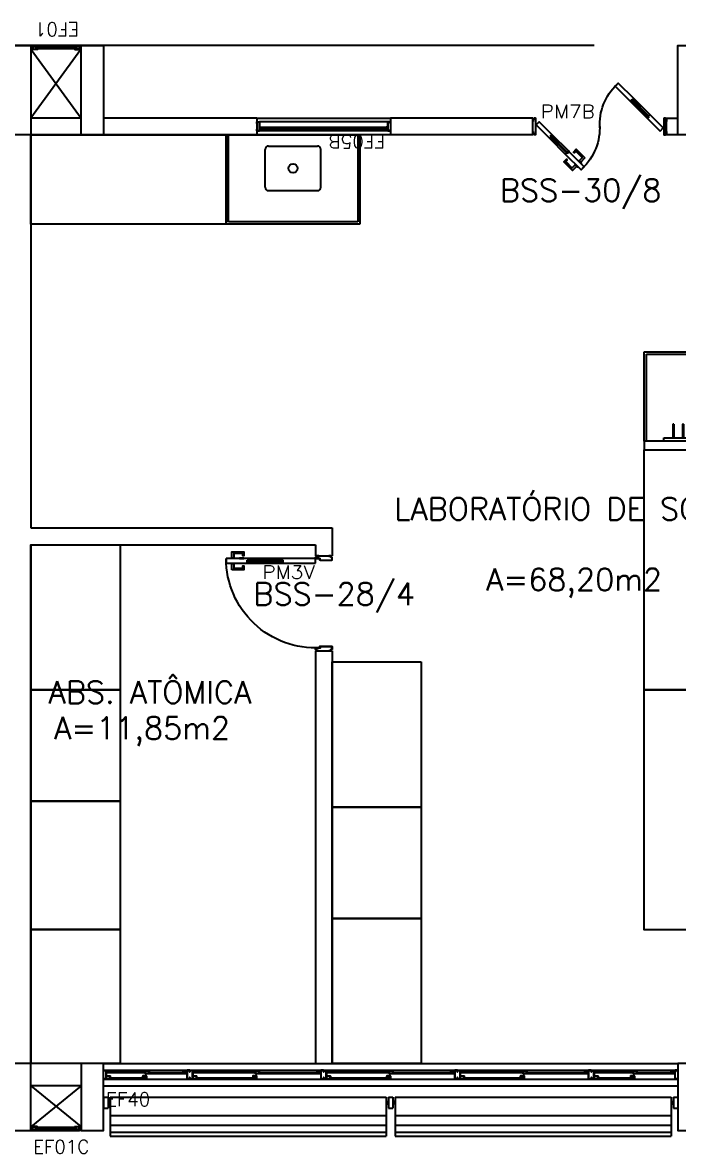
# Model space of a CAD drawing. Header units: millimetres. Extents: x 2046 to 2564, y 885 to 1120.
# Drawn here: x 2320.19 to 2326.07, y 921.45 to 931.58 of the extents above; entities that cross this region are included whole.
import ezdxf

# ---------------------------------------------------------------- set-up
doc = ezdxf.new("R2010")
doc.units = ezdxf.units.MM
doc.header["$LTSCALE"] = 10
doc.linetypes.add('HIDDEN', pattern=[0.375, 0.25, -0.125])
doc.linetypes.add('HIDDEN2', pattern=[0.1875, 0.125, -0.0625])
for name, color, linetype in [('AM-PROJEÇÃO', 1, 'HIDDEN2'), ('AR-ALV', 2, 'Continuous'), ('AR-BANCADAS', 1, 'Continuous'), ('AR-BRISES', 2, 'Continuous'), ('AR-ESQ', 1, 'Continuous'), ('AR-ESTC', 3, 'Continuous'), ('AR-LAY-OUT-BANCADAS', 223, 'Continuous'), ('AR-PEITORIL', 1, 'Continuous'), ('AR-PORTA', 1, 'Continuous'), ('AR-PROJ', 1, 'HIDDEN'), ('AR-SHAFT', 1, 'Continuous'), ('BC- VISTA', 1, 'Continuous'), ('BC-CORTE', 33, 'Continuous'), ('BC-CUBA', 1, 'Continuous'), ('BC-PROJ', 1, 'HIDDEN'), ('BR-LINHAS', 1, 'Continuous'), ('BR-MONTANTE', 242, 'Continuous'), ('BR-PAINEL', 1, 'Continuous'), ('BR-SUPORTE', 1, 'Continuous'), ('coz1', 1, 'Continuous'), ('DT-ESQ-CHAPA DOBRADA-V', 2, 'Continuous'), ('DT-ESQ-MARCO-V', 1, 'Continuous'), ('DT-ESQ-PERFIL CADEIRA-C', 2, 'Continuous'), ('DT-ESQ-PERFIL CADEIRA-V', 1, 'Continuous'), ('DT-ESQ-PERFIL U-C', 2, 'Continuous'), ('DT-ESQ-PERFIL U-V', 1, 'Continuous'), ('DT-ESQ-VENEZIANA-C', 1, 'Continuous'), ('DT-ESQ-VENEZIANA-V', 1, 'Continuous'), ('DT-ESQ-VIDRO-C', 2, 'Continuous'), ('DT-TXTESQ', 2, 'Continuous'), ('DT-TXTMOD', 1, 'Continuous'), ('ENDEREÇO', 2, 'Continuous'), ('maçaneta', 1, 'Continuous'), ('mov', 1, 'Continuous'), ('PM-PERFIL U-C', 2, 'Continuous'), ('PM-TXT', 2, 'Continuous'), ('PM-VIDRO', 2, 'Continuous'), ('pm1', 2, 'Continuous'), ('pm2', 1, 'Continuous'), ('TEXTO', 2, 'Continuous'), ('Área', 2, 'Continuous')]:
    doc.layers.add(name, color=color, linetype=linetype)
doc.styles.add('S10', font='simplex.shx', dxfattribs={"height": 0.1})
doc.styles.add('S12', font='simplex.shx', dxfattribs={"width": 1.1, "height": 0.12})
doc.styles.add('UNB-100', font='simplex.shx', dxfattribs={"height": 0.2})
doc.styles.add('UNB1-100', font='simplex.shx', dxfattribs={"height": 0.2})

# ---------------------------------------------------------------- blocks, each defined once
blk = doc.blocks.new('EF40-P')
at = {"layer": 'DT-ESQ-CHAPA DOBRADA-V', "ltscale": 0.1}
for p, q in [((0.025, -0.077), (0.374, -0.077)), ((0.025, -0.08), (0.374, -0.08)), ((0.8, -0.077), (1.361, -0.077)), ((0.8, -0.08), (1.361, -0.08)), ((2, -0.077), (2.561, -0.077)), ((2, -0.08), (2.561, -0.08)), ((3.2, -0.077), (3.761, -0.077)), ((3.2, -0.08), (3.761, -0.08)), ((4.4, -0.077), (4.749, -0.077)), ((4.4, -0.08), (4.749, -0.08))]:
    blk.add_line(p, q, dxfattribs=at)
at = {"layer": 'DT-ESQ-PERFIL CADEIRA-C', "ltscale": 0.1}
for p, q in [((0.376, -0.088), (0.422, -0.088)), ((0.75, -0.088), (0.702, -0.088)), ((1.363, -0.088), (1.41, -0.088)), ((1.95, -0.088), (1.901, -0.088)), ((2.563, -0.088), (2.61, -0.088)), ((3.15, -0.088), (3.101, -0.088)), ((3.763, -0.088), (3.81, -0.088)), ((4.35, -0.088), (4.301, -0.088)), ((4.751, -0.088), (4.797, -0.088)), ((5.125, -0.088), (5.076, -0.088)), ((0.025, -0.134), (0.073, -0.134)), ((0.385, -0.134), (0.339, -0.134)), ((0.8, -0.134), (0.848, -0.134)), ((1.373, -0.134), (1.326, -0.134)), ((2, -0.134), (2.048, -0.134)), ((2.573, -0.134), (2.526, -0.134)), ((3.2, -0.134), (3.248, -0.134)), ((3.773, -0.134), (3.726, -0.134)), ((4.4, -0.134), (4.448, -0.134)), ((4.76, -0.134), (4.714, -0.134))]:
    blk.add_line(p, q, dxfattribs=at)
for points in [[(0.422, -0.087, -1), (0.422, -0.09), (0.376, -0.09, -0.414214), (0.374, -0.088), (0.374, -0.067, -0.414214), (0.376, -0.065), (0.407, -0.065, -0.414214), (0.409, -0.067), (0.409, -0.087)], [(0.409, -0.088, -0.198913), (0.408, -0.088, -0.198913), (0.407, -0.087), (0.407, -0.067, 0.414214), (0.407, -0.067), (0.376, -0.067, 0.414214), (0.375, -0.067), (0.375, -0.088, 0.414214), (0.376, -0.088)], [(0.702, -0.09), (0.75, -0.09), (0.75, -0.088), (0.715, -0.088, 0.198912), (0.716, -0.088, 0.198913), (0.716, -0.087), (0.716, -0.067, -0.414214), (0.717, -0.067), (0.75, -0.067), (0.75, -0.065), (0.716, -0.065, 0.414214), (0.715, -0.067), (0.715, -0.078), (0.715, -0.08), (0.715, -0.087), (0.702, -0.087, 1)], [(1.41, -0.087, -1), (1.41, -0.09), (1.363, -0.09, -0.414214), (1.361, -0.088), (1.361, -0.067, -0.414214), (1.363, -0.065), (1.395, -0.065, -0.414214), (1.396, -0.067), (1.396, -0.087)], [(1.396, -0.088, -0.198913), (1.395, -0.088, -0.198913), (1.395, -0.087), (1.395, -0.067, 0.414214), (1.394, -0.067), (1.363, -0.067, 0.414214), (1.363, -0.067), (1.363, -0.088, 0.414214), (1.363, -0.088)], [(1.901, -0.09), (1.95, -0.09), (1.95, -0.088), (1.915, -0.088, 0.198912), (1.916, -0.088, 0.198913), (1.916, -0.087), (1.916, -0.067, -0.414214), (1.917, -0.067), (1.95, -0.067), (1.95, -0.065), (1.916, -0.065, 0.414214), (1.915, -0.067), (1.915, -0.078), (1.915, -0.08), (1.915, -0.087), (1.901, -0.087, 1)], [(2.61, -0.087, -1), (2.61, -0.09), (2.563, -0.09, -0.414214), (2.561, -0.088), (2.561, -0.067, -0.414214), (2.563, -0.065), (2.595, -0.065, -0.414214), (2.596, -0.067), (2.596, -0.087)], [(2.596, -0.088, -0.198913), (2.595, -0.088, -0.198913), (2.595, -0.087), (2.595, -0.067, 0.414214), (2.594, -0.067), (2.563, -0.067, 0.414214), (2.563, -0.067), (2.563, -0.088, 0.414214), (2.563, -0.088)], [(3.101, -0.09), (3.15, -0.09), (3.15, -0.088), (3.115, -0.088, 0.198912), (3.116, -0.088, 0.198913), (3.116, -0.087), (3.116, -0.067, -0.414214), (3.117, -0.067), (3.15, -0.067), (3.15, -0.065), (3.116, -0.065, 0.414214), (3.115, -0.067), (3.115, -0.078), (3.115, -0.08), (3.115, -0.087), (3.101, -0.087, 1)], [(3.81, -0.087, -1), (3.81, -0.09), (3.763, -0.09, -0.414214), (3.761, -0.088), (3.761, -0.067, -0.414214), (3.763, -0.065), (3.795, -0.065, -0.414214), (3.796, -0.067), (3.796, -0.087)], [(3.796, -0.088, -0.198913), (3.795, -0.088, -0.198913), (3.795, -0.087), (3.795, -0.067, 0.414214), (3.794, -0.067), (3.763, -0.067, 0.414214), (3.763, -0.067), (3.763, -0.088, 0.414214), (3.763, -0.088)], [(4.301, -0.09), (4.35, -0.09), (4.35, -0.088), (4.315, -0.088, 0.198912), (4.316, -0.088, 0.198913), (4.316, -0.087), (4.316, -0.067, -0.414214), (4.317, -0.067), (4.35, -0.067), (4.35, -0.065), (4.316, -0.065, 0.414214), (4.315, -0.067), (4.315, -0.078), (4.315, -0.08), (4.315, -0.087), (4.301, -0.087, 1)], [(4.797, -0.087, -1), (4.797, -0.09), (4.751, -0.09, -0.414214), (4.749, -0.088), (4.749, -0.067, -0.414214), (4.751, -0.065), (4.782, -0.065, -0.414214), (4.784, -0.067), (4.784, -0.087)], [(4.784, -0.088, -0.198913), (4.783, -0.088, -0.198913), (4.782, -0.087), (4.782, -0.067, 0.414214), (4.782, -0.067), (4.751, -0.067, 0.414214), (4.75, -0.067), (4.75, -0.088, 0.414214), (4.751, -0.088)], [(5.076, -0.09), (5.125, -0.09), (5.125, -0.088), (5.09, -0.088, 0.198912), (5.091, -0.088, 0.198913), (5.091, -0.087), (5.091, -0.067, -0.414214), (5.092, -0.067), (5.125, -0.067), (5.125, -0.065), (5.091, -0.065, 0.414214), (5.09, -0.067), (5.09, -0.078), (5.09, -0.08), (5.09, -0.087), (5.076, -0.087, 1)], [(0.073, -0.135), (0.025, -0.135), (0.025, -0.134), (0.06, -0.134, -0.198912), (0.059, -0.133, -0.198913), (0.058, -0.132), (0.058, -0.112, 0.414214), (0.058, -0.112), (0.025, -0.112), (0.025, -0.11), (0.058, -0.11, -0.414214), (0.06, -0.112), (0.06, -0.124), (0.06, -0.125), (0.06, -0.132), (0.073, -0.132, -1)], [(0.339, -0.132, 1), (0.339, -0.135), (0.385, -0.135, 0.414214), (0.387, -0.133), (0.387, -0.112, 0.414214), (0.385, -0.11), (0.354, -0.11, 0.414214), (0.352, -0.112), (0.352, -0.132)], [(0.352, -0.134, 0.198913), (0.354, -0.133, 0.198913), (0.354, -0.132), (0.354, -0.112, -0.414214), (0.354, -0.112), (0.385, -0.112, -0.414214), (0.386, -0.112), (0.386, -0.133, -0.414214), (0.385, -0.134)], [(0.848, -0.135), (0.8, -0.135), (0.8, -0.134), (0.835, -0.134, -0.198912), (0.834, -0.133, -0.198913), (0.833, -0.132), (0.833, -0.112, 0.414214), (0.833, -0.112), (0.8, -0.112), (0.8, -0.11), (0.833, -0.11, -0.414214), (0.835, -0.112), (0.835, -0.124), (0.835, -0.125), (0.835, -0.132), (0.848, -0.132, -1)], [(1.326, -0.132, 1), (1.326, -0.135), (1.373, -0.135, 0.414214), (1.375, -0.133), (1.375, -0.112, 0.414214), (1.373, -0.11), (1.341, -0.11, 0.414214), (1.34, -0.112), (1.34, -0.132)], [(1.34, -0.134, 0.198913), (1.341, -0.133, 0.198913), (1.341, -0.132), (1.341, -0.112, -0.414214), (1.342, -0.112), (1.373, -0.112, -0.414214), (1.373, -0.112), (1.373, -0.133, -0.414214), (1.373, -0.134)], [(2.048, -0.135), (2, -0.135), (2, -0.134), (2.035, -0.134, -0.198912), (2.034, -0.133, -0.198913), (2.033, -0.132), (2.033, -0.112, 0.414214), (2.033, -0.112), (2, -0.112), (2, -0.11), (2.033, -0.11, -0.414214), (2.035, -0.112), (2.035, -0.124), (2.035, -0.125), (2.035, -0.132), (2.048, -0.132, -1)], [(2.526, -0.132, 1), (2.526, -0.135), (2.573, -0.135, 0.414214), (2.575, -0.133), (2.575, -0.112, 0.414214), (2.573, -0.11), (2.541, -0.11, 0.414214), (2.54, -0.112), (2.54, -0.132)], [(2.54, -0.134, 0.198913), (2.541, -0.133, 0.198913), (2.541, -0.132), (2.541, -0.112, -0.414214), (2.542, -0.112), (2.573, -0.112, -0.414214), (2.573, -0.112), (2.573, -0.133, -0.414214), (2.573, -0.134)], [(3.248, -0.135), (3.2, -0.135), (3.2, -0.134), (3.235, -0.134, -0.198912), (3.234, -0.133, -0.198913), (3.233, -0.132), (3.233, -0.112, 0.414214), (3.233, -0.112), (3.2, -0.112), (3.2, -0.11), (3.233, -0.11, -0.414214), (3.235, -0.112), (3.235, -0.124), (3.235, -0.125), (3.235, -0.132), (3.248, -0.132, -1)], [(3.726, -0.132, 1), (3.726, -0.135), (3.773, -0.135, 0.414214), (3.775, -0.133), (3.775, -0.112, 0.414214), (3.773, -0.11), (3.741, -0.11, 0.414214), (3.74, -0.112), (3.74, -0.132)], [(3.74, -0.134, 0.198913), (3.741, -0.133, 0.198913), (3.741, -0.132), (3.741, -0.112, -0.414214), (3.742, -0.112), (3.773, -0.112, -0.414214), (3.773, -0.112), (3.773, -0.133, -0.414214), (3.773, -0.134)], [(4.448, -0.135), (4.4, -0.135), (4.4, -0.134), (4.435, -0.134, -0.198912), (4.434, -0.133, -0.198913), (4.433, -0.132), (4.433, -0.112, 0.414214), (4.433, -0.112), (4.4, -0.112), (4.4, -0.11), (4.433, -0.11, -0.414214), (4.435, -0.112), (4.435, -0.124), (4.435, -0.125), (4.435, -0.132), (4.448, -0.132, -1)], [(4.714, -0.132, 1), (4.714, -0.135), (4.76, -0.135, 0.414214), (4.762, -0.133), (4.762, -0.112, 0.414214), (4.76, -0.11), (4.729, -0.11, 0.414214), (4.727, -0.112), (4.727, -0.132)], [(4.727, -0.134, 0.198913), (4.729, -0.133, 0.198913), (4.729, -0.132), (4.729, -0.112, -0.414214), (4.729, -0.112), (4.76, -0.112, -0.414214), (4.761, -0.112), (4.761, -0.133, -0.414214), (4.76, -0.134)]]:
    blk.add_lwpolyline(points, format="xyb", close=True, dxfattribs=at)
at = {"layer": 'DT-ESQ-PERFIL CADEIRA-V', "ltscale": 0.1}
for p, q in [((0.407, -0.09), (0.702, -0.09)), ((1.395, -0.09), (1.901, -0.09)), ((2.595, -0.09), (3.101, -0.09)), ((3.795, -0.09), (4.301, -0.09)), ((4.782, -0.09), (5.076, -0.09)), ((0.073, -0.135), (0.339, -0.135)), ((0.848, -0.135), (1.326, -0.135)), ((2.048, -0.135), (2.526, -0.135)), ((3.248, -0.135), (3.726, -0.135)), ((4.448, -0.135), (4.714, -0.135))]:
    blk.add_line(p, q, dxfattribs=at)
at = {"layer": 'DT-ESQ-PERFIL U-C', "ltscale": 0.1}
for points in [[(0, -0.061, -0.414214), (0.001, -0.06), (0.023, -0.06, -0.414214), (0.025, -0.061), (0.025, -0.138, -0.414214), (0.023, -0.14), (0.001, -0.14, -0.414214), (0, -0.138), (0, -0.125), (0.001, -0.125), (0.001, -0.138, 0.414214), (0.002, -0.138), (0.023, -0.138, 0.414214), (0.023, -0.138), (0.023, -0.062, 0.414214), (0.023, -0.061), (0.002, -0.061, 0.414214), (0.001, -0.062), (0.001, -0.075), (0, -0.075)], [(0.775, -0.061, 0.414214), (0.773, -0.06), (0.751, -0.06, 0.414214), (0.75, -0.061), (0.75, -0.138, 0.414214), (0.751, -0.14), (0.773, -0.14, 0.414214), (0.775, -0.138), (0.775, -0.125), (0.773, -0.125), (0.773, -0.138, -0.414214), (0.773, -0.138), (0.752, -0.138, -0.414214), (0.751, -0.138), (0.751, -0.062, -0.414214), (0.752, -0.061), (0.773, -0.061, -0.414214), (0.773, -0.062), (0.773, -0.075), (0.775, -0.075)], [(0.775, -0.061, -0.414214), (0.776, -0.06), (0.798, -0.06, -0.414214), (0.8, -0.061), (0.8, -0.138, -0.414214), (0.798, -0.14), (0.776, -0.14, -0.414214), (0.775, -0.138), (0.775, -0.125), (0.776, -0.125), (0.776, -0.138, 0.414214), (0.777, -0.138), (0.798, -0.138, 0.414214), (0.798, -0.138), (0.798, -0.062, 0.414214), (0.798, -0.061), (0.777, -0.061, 0.414214), (0.776, -0.062), (0.776, -0.075), (0.775, -0.075)], [(1.975, -0.061, 0.414214), (1.973, -0.06), (1.951, -0.06, 0.414214), (1.95, -0.061), (1.95, -0.138, 0.414214), (1.951, -0.14), (1.973, -0.14, 0.414214), (1.975, -0.138), (1.975, -0.125), (1.973, -0.125), (1.973, -0.138, -0.414214), (1.973, -0.138), (1.952, -0.138, -0.414214), (1.951, -0.138), (1.951, -0.062, -0.414214), (1.952, -0.061), (1.973, -0.061, -0.414214), (1.973, -0.062), (1.973, -0.075), (1.975, -0.075)], [(1.975, -0.061, -0.414214), (1.976, -0.06), (1.998, -0.06, -0.414214), (2, -0.061), (2, -0.138, -0.414214), (1.998, -0.14), (1.976, -0.14, -0.414214), (1.975, -0.138), (1.975, -0.125), (1.976, -0.125), (1.976, -0.138, 0.414214), (1.977, -0.138), (1.998, -0.138, 0.414214), (1.998, -0.138), (1.998, -0.062, 0.414214), (1.998, -0.061), (1.977, -0.061, 0.414214), (1.976, -0.062), (1.976, -0.075), (1.975, -0.075)], [(3.175, -0.061, 0.414214), (3.173, -0.06), (3.151, -0.06, 0.414214), (3.15, -0.061), (3.15, -0.138, 0.414214), (3.151, -0.14), (3.173, -0.14, 0.414214), (3.175, -0.138), (3.175, -0.125), (3.173, -0.125), (3.173, -0.138, -0.414214), (3.173, -0.138), (3.152, -0.138, -0.414214), (3.151, -0.138), (3.151, -0.062, -0.414214), (3.152, -0.061), (3.173, -0.061, -0.414214), (3.173, -0.062), (3.173, -0.075), (3.175, -0.075)], [(3.175, -0.061, -0.414214), (3.176, -0.06), (3.198, -0.06, -0.414214), (3.2, -0.061), (3.2, -0.138, -0.414214), (3.198, -0.14), (3.176, -0.14, -0.414214), (3.175, -0.138), (3.175, -0.125), (3.176, -0.125), (3.176, -0.138, 0.414214), (3.177, -0.138), (3.198, -0.138, 0.414214), (3.198, -0.138), (3.198, -0.062, 0.414214), (3.198, -0.061), (3.177, -0.061, 0.414214), (3.176, -0.062), (3.176, -0.075), (3.175, -0.075)], [(4.375, -0.061, 0.414214), (4.373, -0.06), (4.351, -0.06, 0.414214), (4.35, -0.061), (4.35, -0.138, 0.414214), (4.351, -0.14), (4.373, -0.14, 0.414214), (4.375, -0.138), (4.375, -0.125), (4.373, -0.125), (4.373, -0.138, -0.414214), (4.373, -0.138), (4.352, -0.138, -0.414214), (4.351, -0.138), (4.351, -0.062, -0.414214), (4.352, -0.061), (4.373, -0.061, -0.414214), (4.373, -0.062), (4.373, -0.075), (4.375, -0.075)], [(4.375, -0.061, -0.414214), (4.376, -0.06), (4.398, -0.06, -0.414214), (4.4, -0.061), (4.4, -0.138, -0.414214), (4.398, -0.14), (4.376, -0.14, -0.414214), (4.375, -0.138), (4.375, -0.125), (4.376, -0.125), (4.376, -0.138, 0.414214), (4.377, -0.138), (4.398, -0.138, 0.414214), (4.398, -0.138), (4.398, -0.062, 0.414214), (4.398, -0.061), (4.377, -0.061, 0.414214), (4.376, -0.062), (4.376, -0.075), (4.375, -0.075)], [(5.15, -0.061, 0.414214), (5.148, -0.06), (5.126, -0.06, 0.414214), (5.125, -0.061), (5.125, -0.138, 0.414214), (5.126, -0.14), (5.148, -0.14, 0.414214), (5.15, -0.138), (5.15, -0.125), (5.148, -0.125), (5.148, -0.138, -0.414214), (5.148, -0.138), (5.127, -0.138, -0.414214), (5.126, -0.138), (5.126, -0.062, -0.414214), (5.127, -0.061), (5.148, -0.061, -0.414214), (5.148, -0.062), (5.148, -0.075), (5.15, -0.075)]]:
    blk.add_lwpolyline(points, format="xyb", close=True, dxfattribs=at)
at = {"layer": 'DT-ESQ-PERFIL U-V', "ltscale": 0.1}
for p, q in [((0.023, -0.06), (0.751, -0.06)), ((0.798, -0.06), (1.951, -0.06)), ((1.998, -0.06), (3.151, -0.06)), ((3.198, -0.06), (4.351, -0.06)), ((4.398, -0.06), (5.126, -0.06)), ((0.023, -0.14), (0.751, -0.14)), ((0.798, -0.14), (1.951, -0.14)), ((1.998, -0.14), (3.151, -0.14)), ((3.198, -0.14), (4.351, -0.14)), ((4.398, -0.14), (5.126, -0.14))]:
    blk.add_line(p, q, dxfattribs=at)
at = {"layer": 'DT-ESQ-VIDRO-C', "ltscale": 0.1}
for points in [[(0.712, -0.085), (0.712, -0.082), (0.411, -0.082), (0.411, -0.085)], [(1.912, -0.085), (1.912, -0.082), (1.399, -0.082), (1.399, -0.085)], [(3.112, -0.085), (3.112, -0.082), (2.599, -0.082), (2.599, -0.085)], [(4.312, -0.085), (4.312, -0.082), (3.799, -0.082), (3.799, -0.085)], [(5.087, -0.085), (5.087, -0.082), (4.786, -0.082), (4.786, -0.085)], [(0.063, -0.13), (0.063, -0.127), (0.349, -0.127), (0.349, -0.13)], [(0.838, -0.13), (0.838, -0.127), (1.337, -0.127), (1.337, -0.13)], [(2.038, -0.13), (2.038, -0.127), (2.537, -0.127), (2.537, -0.13)], [(3.238, -0.13), (3.238, -0.127), (3.737, -0.127), (3.737, -0.13)], [(4.438, -0.13), (4.438, -0.127), (4.724, -0.127), (4.724, -0.13)]]:
    blk.add_lwpolyline(points, close=True, dxfattribs=at)
at = {"layer": 'DT-TXTESQ', "ltscale": 0.1, "style": 'S12'}
blk.add_text('EF40', height=0.12, dxfattribs=at).set_placement((0.023, -0.38))
at = {"layer": 'DT-TXTMOD', "ltscale": 0.1, "style": 'S10', "flags": 3}
for tag, p in [('M01', (0.025, -0.28)), ('M02', (0.325, -0.28)), ('M03', (0.627, -0.28)), ('M04', (0.929, -0.28)), ('M05', (1.231, -0.28)), ('M06', (1.532, -0.28)), ('M07', (1.834, -0.28)), ('M08', (2.136, -0.28)), ('M09', (2.438, -0.28)), ('M10', (2.739, -0.28)), ('M11', (3.041, -0.28)), ('M12', (3.343, -0.28)), ('M13', (3.645, -0.28)), ('M14', (3.946, -0.28)), ('M15', (4.248, -0.28)), ('M16', (4.55, -0.28)), ('M17', (4.852, -0.28))]:
    blk.add_attdef(tag, p, '', height=0.1, dxfattribs=at)
blk = doc.blocks.new('EF01-P')
at = {"layer": 'DT-ESQ-PERFIL CADEIRA-C', "ltscale": 0.1}
for points in [[(0.01, 0.002), (0.01, 0.003), (0.002, 0.003, 1), (0.002, 0), (0.015, 0, 0.414214), (0.016, 0.002), (0.016, 0.033), (0.043, 0.033)], [(0.043, 0.006), (0.018, 0.006), (0.018, 0.016), (0.016, 0.016), (0.016, 0.006, 0.414214), (0.018, 0.005), (0.043, 0.005), (0.056, 0.005, 1), (0.056, 0.008), (0.043, 0.008), (0.043, 0.02), (0.043, 0.032), (0.056, 0.032, 1), (0.056, 0.035), (0.043, 0.035), (0.016, 0.035, 0.414214), (0.015, 0.033), (0.015, 0.002), (0.002, 0.002)], [(0.041, 0.02), (0.041, 0.032, -0.414214), (0.043, 0.033), (0.056, 0.033)], [(0.041, 0.02), (0.041, 0.008, 0.414214), (0.043, 0.006), (0.056, 0.006)], [(0.407, 0.006), (0.432, 0.006), (0.432, 0.016), (0.433, 0.016), (0.433, 0.006, -0.414214), (0.432, 0.005), (0.407, 0.005), (0.394, 0.005, -1), (0.394, 0.008), (0.407, 0.008), (0.407, 0.02), (0.407, 0.032), (0.394, 0.032, -1), (0.394, 0.035), (0.407, 0.035), (0.433, 0.035, -0.414214), (0.435, 0.033), (0.435, 0.002), (0.448, 0.002)], [(0.408, 0.02), (0.408, 0.032, 0.414214), (0.407, 0.033), (0.394, 0.033)], [(0.408, 0.02), (0.408, 0.008, -0.414214), (0.407, 0.006), (0.394, 0.006)], [(0.44, 0.002), (0.44, 0.003), (0.448, 0.003, -1), (0.448, 0), (0.435, 0, -0.414214), (0.433, 0.002), (0.433, 0.033), (0.407, 0.033)]]:
    blk.add_lwpolyline(points, format="xyb", dxfattribs=at)
at = {"layer": 'DT-ESQ-PERFIL CADEIRA-V', "ltscale": 0.1}
blk.add_line((0.015, 0), (0.435, 0), dxfattribs=at)
at = {"layer": 'DT-ESQ-VENEZIANA-C', "ltscale": 0.1}
for p, q in [((0.043, 0.011), (0.407, 0.011)), ((0.043, 0.009), (0.407, 0.009))]:
    blk.add_line(p, q, dxfattribs=at)
at = {"layer": 'DT-ESQ-VENEZIANA-V', "ltscale": 0.1}
blk.add_line((0.043, 0.031), (0.407, 0.031), dxfattribs=at)
at = {"layer": 'DT-TXTESQ', "ltscale": 0.1, "style": 'S12'}
blk.add_text('EF01', height=0.12, dxfattribs=at).set_placement((0.019, -0.205))
at = {"layer": 'DT-TXTMOD', "ltscale": 0.1, "style": 'S10', "flags": 3}
blk.add_attdef('EF01', (0.021, -0.14), '', height=0.1, dxfattribs=at)
blk = doc.blocks.new('BR-MODULO1')
at = {"layer": 'BR-LINHAS'}
for p, q in [((0.06, -0.265), (2.535, -0.265)), ((2.615, -0.265), (5.09, -0.265)), ((0.06, -0.352), (2.535, -0.352)), ((2.615, -0.352), (5.09, -0.352)), ((0.06, -0.415), (2.535, -0.415)), ((2.615, -0.415), (5.09, -0.415))]:
    blk.add_line(p, q, dxfattribs=at)
at = {"layer": 'BR-MONTANTE'}
for p, q in [((0, -0.1), (0, -0.2)), ((0, -0.1), (0.04, -0.1)), ((0.04, -0.1), (0.04, -0.2)), ((2.555, -0.1), (2.595, -0.1)), ((2.555, -0.1), (2.555, -0.2)), ((2.595, -0.1), (2.595, -0.2)), ((5.11, -0.1), (5.11, -0.2)), ((5.11, -0.1), (5.15, -0.1)), ((5.15, -0.1), (5.15, -0.2)), ((0, -0.2), (0.04, -0.2)), ((2.555, -0.2), (2.595, -0.2)), ((5.11, -0.2), (5.15, -0.2))]:
    blk.add_line(p, q, dxfattribs=at)
at = {"layer": 'BR-PAINEL'}
for p, q in [((0.06, -0.1), (2.535, -0.1)), ((0.06, -0.1), (0.06, -0.45)), ((2.535, -0.1), (2.535, -0.45)), ((2.615, -0.1), (2.615, -0.45)), ((2.615, -0.1), (5.09, -0.1)), ((5.09, -0.1), (5.09, -0.45)), ((0.06, -0.45), (2.535, -0.45)), ((2.615, -0.45), (5.09, -0.45))]:
    blk.add_line(p, q, dxfattribs=at)
at = {"layer": 'BR-SUPORTE'}
for p, q in [((0.04, -0.14), (0.06, -0.14)), ((0.04, -0.16), (0.06, -0.16)), ((0.05, -0.14), (0.05, -0.16)), ((2.535, -0.14), (2.555, -0.14)), ((2.535, -0.16), (2.555, -0.16)), ((2.545, -0.14), (2.545, -0.16)), ((2.615, -0.14), (2.595, -0.14)), ((2.615, -0.16), (2.595, -0.16)), ((2.605, -0.14), (2.605, -0.16)), ((5.09, -0.14), (5.11, -0.14)), ((5.09, -0.16), (5.11, -0.16)), ((5.1, -0.14), (5.1, -0.16))]:
    blk.add_line(p, q, dxfattribs=at)
blk = doc.blocks.new('EF05B-P')
at = {"layer": 'DT-ESQ-CHAPA DOBRADA-V', "ltscale": 0.1}
blk.add_line((1.16, -0.067), (0.04, -0.067), dxfattribs=at)
at = {"layer": 'DT-ESQ-MARCO-V', "ltscale": 0.1}
for p, q in [((0.0235, -0.035), (1.1765, -0.035)), ((0.0235, -0.115), (1.1765, -0.115))]:
    blk.add_line(p, q, dxfattribs=at)
at = {"layer": 'DT-ESQ-PERFIL U-C', "ltscale": 0.1}
for points in [[(0.025, -0.0655), (0.025, -0.0655, 0.4142136), (0.0235, -0.067), (0.0235, -0.1135), (0.0015, -0.1135), (0.0015, -0.1), (0, -0.1), (0, -0.1135, 0.4142136), (0.0015, -0.115), (0.0235, -0.115, 0.4142136), (0.025, -0.1135), (0.025, -0.067), (0.04, -0.067, 1), (0.04, -0.064), (0.025, -0.064), (0.025, -0.0365, 0.4142136), (0.0235, -0.035), (0.0015, -0.035, 0.4142136), (0, -0.0365), (0, -0.05), (0.0015, -0.05), (0.0015, -0.0365), (0.0235, -0.0365), (0.0235, -0.064, 0.4142136), (0.025, -0.0655), (0.04, -0.0655)], [(1.175, -0.0655), (1.175, -0.0655, -0.4142136), (1.1765, -0.067), (1.1765, -0.1135), (1.1985, -0.1135), (1.1985, -0.1), (1.2, -0.1), (1.2, -0.1135, -0.4142136), (1.1985, -0.115), (1.1765, -0.115, -0.4142136), (1.175, -0.1135), (1.175, -0.067), (1.16, -0.067, -1), (1.16, -0.064), (1.175, -0.064), (1.175, -0.0365, -0.4142136), (1.1765, -0.035), (1.1985, -0.035, -0.4142136), (1.2, -0.0365), (1.2, -0.05), (1.1985, -0.05), (1.1985, -0.0365), (1.1765, -0.0365), (1.1765, -0.064, -0.4142136), (1.175, -0.0655), (1.16, -0.0655)]]:
    blk.add_lwpolyline(points, format="xyb", dxfattribs=at)
at = {"layer": 'DT-ESQ-VIDRO-C', "ltscale": 0.1}
blk.add_lwpolyline([(0.027, -0.062), (0.027, -0.052), (1.173, -0.052), (1.173, -0.062)], close=True, dxfattribs=at)
at = {"layer": 'DT-TXTESQ', "ltscale": 0.1, "style": 'S12'}
blk.add_text('EF05B', height=0.12, dxfattribs=at).set_placement((0.05, 0))
at = {"layer": 'DT-TXTMOD', "ltscale": 0.1, "style": 'S10', "flags": 3}
blk.add_attdef('EF05B', (0.05, 0), '', height=0.1, dxfattribs=at)
blk = doc.blocks.new('PM7B')
at = {"layer": 'maçaneta'}
for points in [[(0.732, -0.208), (0.771, -0.247), (0.785, -0.233), (0.758, -0.206, -0.414214), (0.758, -0.204), (0.813, -0.148), (0.827, -0.162), (0.834, -0.155), (0.81, -0.13)], [(0.806, -0.282), (0.845, -0.321), (0.923, -0.243), (0.898, -0.219), (0.891, -0.226), (0.905, -0.24), (0.849, -0.295, -0.414214), (0.847, -0.295), (0.82, -0.268)], [(0.845, -0.321), (0.806, -0.282), (0.82, -0.268), (0.847, -0.295, 0.414214), (0.849, -0.295), (0.905, -0.24), (0.891, -0.226), (0.898, -0.219), (0.923, -0.243)]]:
    blk.add_lwpolyline(points, format="xyb", close=True, dxfattribs=at)
for points in [[(0.792, -0.226), (0.764, -0.254), (0.767, -0.258), (0.795, -0.229)], [(0.792, -0.226), (0.764, -0.254), (0.767, -0.258), (0.795, -0.229)], [(0.827, -0.261), (0.799, -0.289), (0.795, -0.286), (0.824, -0.258)], [(0.827, -0.261), (0.799, -0.289), (0.795, -0.286), (0.824, -0.258)]]:
    blk.add_lwpolyline(points, close=True, dxfattribs=at)
at = {"layer": 'mov'}
for centre, start, end in [((0.099, 0.089), 356.8029, 46.3992), ((1.101, 0.061), 176.8029, 226.3992)]:
    blk.add_arc(centre, 0.501, start, end, dxfattribs=at)
at = {"layer": 'PM-PERFIL U-C'}
for p, q in [((0, 0.12), (0, 0.139)), ((0.002, 0.12), (0, 0.12)), ((0.001, 0.14), (0.01, 0.14)), ((0.01, 0.138), (0.002, 0.138)), ((0.002, 0.138), (0.002, 0.12)), ((0.01, 0.14), (0.01, 0.149)), ((0.011, 0.15), (0.023, 0.15)), ((0.023, 0.148), (0.012, 0.148)), ((0.012, 0.148), (0.012, 0.14)), ((0.023, 0.148), (0.023, 0.002)), ((0.025, 0.149), (0.025, 0.001)), ((1.175, 0.149), (1.175, 0.001)), ((1.188, 0.15), (1.176, 0.15)), ((1.177, 0.148), (1.188, 0.148)), ((1.177, 0.148), (1.177, 0.002)), ((1.188, 0.148), (1.188, 0.14)), ((1.189, 0.138), (1.198, 0.138)), ((1.19, 0.14), (1.19, 0.149)), ((1.198, 0.14), (1.19, 0.14)), ((1.198, 0.138), (1.198, 0.12)), ((1.198, 0.12), (1.2, 0.12)), ((1.2, 0.12), (1.2, 0.139)), ((0, 0.011), (0, 0.03)), ((0, 0.03), (0.002, 0.03)), ((0.01, 0.01), (0.001, 0.01)), ((0.002, 0.03), (0.002, 0.012)), ((0.002, 0.012), (0.01, 0.012)), ((0.01, 0.001), (0.01, 0.01)), ((0.023, 0), (0.011, 0)), ((0.012, 0.01), (0.012, 0.002)), ((0.012, 0.002), (0.023, 0.002)), ((1.188, 0.002), (1.177, 0.002)), ((1.176, 0), (1.188, 0)), ((1.188, 0.01), (1.188, 0.002)), ((1.198, 0.012), (1.189, 0.012)), ((1.19, 0.01), (1.198, 0.01)), ((1.19, 0.001), (1.19, 0.01)), ((1.198, 0.03), (1.198, 0.012)), ((1.2, 0.03), (1.198, 0.03)), ((1.2, 0.011), (1.2, 0.03))]:
    blk.add_line(p, q, dxfattribs=at)
for centre, start, end in [((0.001, 0.139), 90, 180), ((0.011, 0.149), 90, 180), ((0.01, 0.14), 270, 0), ((0.023, 0.149), 0, 90), ((1.176, 0.149), 90, 180), ((1.188, 0.149), 0, 90), ((1.189, 0.14), 180, 270), ((1.198, 0.139), 0, 90), ((0.001, 0.011), 180, 270), ((0.01, 0.01), 0, 90), ((0.011, 0.001), 180, 270), ((0.023, 0.001), 269.9386, 0), ((1.176, 0.001), 180, 270.0614), ((1.189, 0.01), 90, 180), ((1.188, 0.001), 270, 0), ((1.198, 0.011), 270, 0)]:
    blk.add_arc(centre, 0.0015, start, end, dxfattribs=at)
at = {"layer": 'PM-VIDRO'}
for p, q in [((0.161, 0.171), (0.302, 0.312)), ((0.309, 0.305), (0.168, 0.164)), ((0.891, -0.155), (1.032, -0.014)), ((1.039, -0.021), (0.898, -0.162))]:
    blk.add_line(p, q, dxfattribs=at)
at = {"layer": 'pm1'}
for p, q in [((0.302, 0.312), (0.291, 0.323)), ((0.302, 0.312), (0.309, 0.319)), ((0.327, 0.302), (0.309, 0.319)), ((0.316, 0.312), (0.309, 0.305)), ((0.32, 0.294), (0.309, 0.305)), ((0.327, 0.302), (0.32, 0.294)), ((0.03, 0.061), (0.15, 0.181)), ((0.178, 0.153), (0.058, 0.033)), ((0.15, 0.181), (0.161, 0.171)), ((0.154, 0.164), (0.161, 0.171)), ((0.171, 0.146), (0.154, 0.164)), ((0.168, 0.164), (0.161, 0.157)), ((0.168, 0.164), (0.178, 0.153)), ((0.178, 0.153), (0.171, 0.146)), ((0.058, 0.033), (0.03, 0.061)), ((1.022, -0.003), (1.029, 0.004)), ((1.029, 0.004), (1.046, -0.014)), ((1.032, -0.014), (1.039, -0.007)), ((1.046, -0.014), (1.039, -0.021)), ((0.873, -0.152), (0.88, -0.144)), ((0.873, -0.152), (0.891, -0.169)), ((0.88, -0.144), (0.891, -0.155)), ((0.884, -0.162), (0.891, -0.155)), ((0.898, -0.162), (0.891, -0.169)), ((0.898, -0.162), (0.909, -0.173))]:
    blk.add_line(p, q, dxfattribs=at)
for points in [[(0.291, 0.323), (0.433, 0.464), (0.461, 0.436), (0.32, 0.294)], [(1.032, -0.014), (1.022, -0.003), (1.142, 0.117), (1.17, 0.089), (1.05, -0.031), (1.039, -0.021)], [(0.909, -0.173), (0.767, -0.314), (0.739, -0.286), (0.873, -0.152)]]:
    blk.add_lwpolyline(points, dxfattribs=at)
at = {"layer": 'pm2'}
for p, q in [((0.15, 0.181), (0.291, 0.323)), ((0.32, 0.294), (0.178, 0.153)), ((0.88, -0.144), (1.022, -0.003)), ((1.05, -0.031), (0.909, -0.173))]:
    blk.add_line(p, q, dxfattribs=at)
at = {"layer": 'PM-TXT', "style": 'S12', "width": 1.1}
blk.add_attdef('PM', (0.149, -0.008), '', height=0.12, dxfattribs=at)
blk = doc.blocks.new('PM3V')
at = {"layer": 'maçaneta'}
for points in [[(0.02, 0.9), (-0.035, 0.9), (-0.035, 0.79), (0, 0.79), (0, 0.8), (-0.02, 0.8), (-0.02, 0.879, -0.414214), (-0.018, 0.88), (0.02, 0.88)], [(0.125, 0.9), (0.07, 0.9), (0.07, 0.88), (0.109, 0.88, -0.414214), (0.11, 0.879), (0.11, 0.8), (0.09, 0.8), (0.09, 0.79), (0.125, 0.79)]]:
    blk.add_lwpolyline(points, format="xyb", close=True, dxfattribs=at)
for points in [[(0.02, 0.79), (0.02, 0.83), (0.025, 0.83), (0.025, 0.79)], [(0.07, 0.79), (0.07, 0.83), (0.065, 0.83), (0.065, 0.79)]]:
    blk.add_lwpolyline(points, close=True, dxfattribs=at)
at = {"layer": 'mov'}
blk.add_arc((0.025, 0.15), 0.8, 356.8472, 90, dxfattribs=at)
at = {"layer": 'PM-PERFIL U-C'}
for p, q in [((0, 0.12), (0, 0.139)), ((0.002, 0.12), (0, 0.12)), ((0.002, 0.14), (0.01, 0.14)), ((0.002, 0.138), (0.002, 0.12)), ((0.011, 0.138), (0.002, 0.138)), ((0.01, 0.14), (0.01, 0.149)), ((0.012, 0.15), (0.024, 0.15)), ((0.012, 0.148), (0.012, 0.14)), ((0.023, 0.148), (0.012, 0.148)), ((0.023, 0.109), (0.023, 0.148)), ((0.025, 0.149), (0.025, 0.109)), ((0.038, 0.109), (0.025, 0.109)), ((0.038, 0.107), (0.025, 0.107)), ((0.038, 0.107), (0.038, 0.002)), ((0.04, 0.108), (0.04, 0.002)), ((0.81, 0.108), (0.81, 0.002)), ((0.812, 0.109), (0.825, 0.109)), ((0.812, 0.107), (0.826, 0.107)), ((0.812, 0.107), (0.812, 0.002)), ((0.825, 0.149), (0.825, 0.109)), ((0.839, 0.15), (0.827, 0.15)), ((0.827, 0.148), (0.838, 0.148)), ((0.827, 0.109), (0.827, 0.148)), ((0.838, 0.148), (0.838, 0.14)), ((0.84, 0.14), (0.84, 0.149)), ((0.849, 0.14), (0.84, 0.14)), ((0.84, 0.138), (0.848, 0.138)), ((0.848, 0.138), (0.848, 0.12)), ((0.848, 0.12), (0.85, 0.12)), ((0.85, 0.12), (0.85, 0.139)), ((0, 0.03), (0.002, 0.03)), ((0, 0.012), (0, 0.03)), ((0.002, 0.03), (0.002, 0.012)), ((0.002, 0.012), (0.011, 0.012)), ((0.01, 0.01), (0.002, 0.01)), ((0.01, 0.002), (0.01, 0.01)), ((0.012, 0.011), (0.012, 0.002)), ((0.012, 0.002), (0.038, 0.002)), ((0.038, 0), (0.012, 0)), ((0.838, 0.002), (0.812, 0.002)), ((0.812, 0), (0.839, 0)), ((0.838, 0.011), (0.838, 0.002)), ((0.848, 0.012), (0.84, 0.012)), ((0.84, 0.002), (0.84, 0.01)), ((0.84, 0.01), (0.849, 0.01)), ((0.85, 0.03), (0.848, 0.03)), ((0.848, 0.03), (0.848, 0.012)), ((0.85, 0.012), (0.85, 0.03))]:
    blk.add_line(p, q, dxfattribs=at)
for centre, start, end in [((0.002, 0.139), 90, 180), ((0.012, 0.149), 90, 180), ((0.011, 0.14), 270, 0), ((0.025, 0.109), 180, 270), ((0.024, 0.149), 360, 90), ((0.038, 0.108), 0, 90), ((0.812, 0.108), 90, 180), ((0.827, 0.149), 90, 180), ((0.826, 0.109), 270, 0), ((0.84, 0.14), 180, 270), ((0.839, 0.149), 0, 90), ((0.849, 0.139), 0, 90), ((0.002, 0.012), 180, 270), ((0.012, 0.002), 180, 270), ((0.011, 0.011), 0, 90), ((0.038, 0.002), 269.9386, 0), ((0.812, 0.002), 180, 270.0614), ((0.84, 0.011), 90, 180), ((0.839, 0.002), 270, 0), ((0.849, 0.012), 270, 0)]:
    blk.add_arc(centre, 0.0015, start, end, dxfattribs=at)
at = {"layer": 'PM-VIDRO'}
for p, q in [((0.04, 0.45), (0.04, 0.75)), ((0.05, 0.75), (0.05, 0.45))]:
    blk.add_line(p, q, dxfattribs=at)
at = {"layer": 'pm1'}
for p, q in [((0.025, 0.95), (0.065, 0.95)), ((0.025, 0.75), (0.025, 0.95)), ((0.065, 0.95), (0.065, 0.76)), ((0.04, 0.75), (0.025, 0.75)), ((0.065, 0.76), (0.04, 0.76)), ((0.04, 0.75), (0.04, 0.76)), ((0.05, 0.76), (0.05, 0.75)), ((0.065, 0.75), (0.05, 0.75)), ((0.065, 0.76), (0.065, 0.75)), ((0.025, 0.15), (0.025, 0.45)), ((0.04, 0.45), (0.025, 0.45)), ((0.04, 0.44), (0.04, 0.45)), ((0.065, 0.44), (0.04, 0.44)), ((0.065, 0.45), (0.05, 0.45)), ((0.05, 0.45), (0.05, 0.44)), ((0.065, 0.45), (0.065, 0.44)), ((0.065, 0.44), (0.065, 0.15)), ((0.065, 0.15), (0.025, 0.15))]:
    blk.add_line(p, q, dxfattribs=at)
at = {"layer": 'pm2'}
for p, q in [((0.025, 0.45), (0.025, 0.75)), ((0.065, 0.75), (0.065, 0.45)), ((0.025, 0.15), (0.025, 0.109)), ((0.025, 0.109), (0.035, 0.109)), ((0.825, 0.109), (0.815, 0.109)), ((0.815, 0), (0.84, 0)), ((0.84, 0.01), (0.85, 0.01)), ((0.84, 0), (0.84, 0.01))]:
    blk.add_line(p, q, dxfattribs=at)
at = {"layer": 'PM-TXT', "style": 'S12', "width": 1.1}
blk.add_attdef('PM', (0.205, 0.116), '', height=0.12, rotation=90, dxfattribs=at)
blk = doc.blocks.new('EF01C-P')
at = {"layer": 'DT-ESQ-PERFIL CADEIRA-C', "ltscale": 0.1}
for points in [[(0.01, 0.002), (0.01, 0.003), (0.002, 0.003, 1), (0.002, 0), (0.015, 0, 0.414214), (0.016, 0.002), (0.016, 0.033), (0.043, 0.033)], [(0.043, 0.006), (0.018, 0.006), (0.018, 0.016), (0.016, 0.016), (0.016, 0.006, 0.414214), (0.018, 0.005), (0.043, 0.005), (0.056, 0.005, 1), (0.056, 0.008), (0.043, 0.008), (0.043, 0.02), (0.043, 0.032), (0.056, 0.032, 1), (0.056, 0.035), (0.043, 0.035), (0.016, 0.035, 0.414214), (0.015, 0.033), (0.015, 0.002), (0.002, 0.002)], [(0.041, 0.02), (0.041, 0.032, -0.414214), (0.043, 0.033), (0.056, 0.033)], [(0.041, 0.02), (0.041, 0.008, 0.414214), (0.043, 0.006), (0.056, 0.006)], [(0.407, 0.006), (0.432, 0.006), (0.432, 0.016), (0.433, 0.016), (0.433, 0.006, -0.414214), (0.432, 0.005), (0.407, 0.005), (0.394, 0.005, -1), (0.394, 0.008), (0.407, 0.008), (0.407, 0.02), (0.407, 0.032), (0.394, 0.032, -1), (0.394, 0.035), (0.407, 0.035), (0.433, 0.035, -0.414214), (0.435, 0.033), (0.435, 0.002), (0.448, 0.002)], [(0.409, 0.02), (0.409, 0.032, 0.414214), (0.407, 0.033), (0.394, 0.033)], [(0.409, 0.02), (0.409, 0.008, -0.414214), (0.407, 0.006), (0.394, 0.006)], [(0.44, 0.002), (0.44, 0.003), (0.448, 0.003, -1), (0.448, 0), (0.435, 0, -0.414214), (0.433, 0.002), (0.433, 0.033), (0.407, 0.033)]]:
    blk.add_lwpolyline(points, format="xyb", dxfattribs=at)
at = {"layer": 'DT-ESQ-PERFIL CADEIRA-V', "ltscale": 0.1}
blk.add_line((0.015, 0), (0.435, 0), dxfattribs=at)
at = {"layer": 'DT-ESQ-VENEZIANA-C', "ltscale": 0.1}
for p, q in [((0.043, 0.011), (0.407, 0.011)), ((0.043, 0.009), (0.407, 0.009))]:
    blk.add_line(p, q, dxfattribs=at)
at = {"layer": 'DT-ESQ-VENEZIANA-V', "ltscale": 0.1}
blk.add_line((0.043, 0.031), (0.407, 0.031), dxfattribs=at)
at = {"layer": 'DT-TXTESQ', "ltscale": 0.1, "style": 'S12'}
blk.add_text('EF01C', height=0.12, dxfattribs=at).set_placement((0.019, -0.205))
at = {"layer": 'DT-TXTMOD', "ltscale": 0.1, "style": 'S10', "flags": 3}
blk.add_attdef('EF01C', (0.021, -0.14), '', height=0.1, dxfattribs=at)
blk = doc.blocks.new('BCP07')
at = {"layer": 'BC- VISTA'}
blk.add_lwpolyline([(0.8, 0), (0.8, -1), (0, -1), (0, 0)], close=True, dxfattribs=at)
blk = doc.blocks.new('CUBAbnc-01P')
at = {"layer": 'coz1'}
for p, q in [((-0.22, -0.1005), (0.22, -0.1005)), ((-0.25, -0.4705), (-0.25, -0.1305)), ((0.25, -0.4705), (0.25, -0.1305)), ((-0.22, -0.5005), (0.22, -0.5005))]:
    blk.add_line(p, q, dxfattribs=at)
blk.add_circle((0, -0.3005), 0.04, dxfattribs=at)
for centre, start, end in [((-0.22, -0.1305), 90, 180), ((0.22, -0.1305), 0, 90), ((-0.22, -0.4705), 180, 270), ((0.22, -0.4705), 270, 0)]:
    blk.add_arc(centre, 0.03, start, end, dxfattribs=at)
blk = doc.blocks.new('BCP01')
at = {"layer": 'BC- VISTA'}
for p, q in [((0, -0.02), (0.78, -0.02)), ((0.78, -0.02), (0.78, -1.18)), ((0.78, -1.18), (0, -1.18))]:
    blk.add_line(p, q, dxfattribs=at)
blk.add_lwpolyline([(0.8, 0), (0.8, -1.2), (0, -1.2), (0, 0)], close=True, dxfattribs=at)
at = {"layer": 'BC-CUBA', "rotation": 90}
blk.add_blockref('CUBAbnc-01P', (0, -0.6), dxfattribs=at)
blk = doc.blocks.new('BCP16')
at = {"layer": 'BC- VISTA'}
blk.add_lwpolyline([(0.8, 0), (0.8, -1.75), (0, -1.75), (0, 0)], close=True, dxfattribs=at)
blk = doc.blocks.new('BCP12')
at = {"layer": 'BC- VISTA'}
blk.add_lwpolyline([(0.8, 0), (0.8, -1.3), (0, -1.3), (0, 0)], close=True, dxfattribs=at)
blk = doc.blocks.new('BCP10')
at = {"layer": 'BC- VISTA'}
blk.add_lwpolyline([(0.8, 0), (0.8, -1.15), (0, -1.15), (0, 0)], close=True, dxfattribs=at)
blk = doc.blocks.new('CUBApnt-01P')
at = {"layer": 'coz1'}
for p, q in [((-0.32, -0.1005), (0.32, -0.1005)), ((-0.35, -0.1305), (-0.35, -0.6705)), ((0.35, -0.1305), (0.35, -0.6705)), ((-0.32, -0.7005), (0.32, -0.7005))]:
    blk.add_line(p, q, dxfattribs=at)
blk.add_circle((0, -0.4005), 0.04, dxfattribs=at)
for centre, start, end in [((-0.32, -0.1305), 90, 180), ((0.32, -0.1305), 0, 90), ((-0.32, -0.6705), 180, 270), ((0.32, -0.6705), 270, 0)]:
    blk.add_arc(centre, 0.03, start, end, dxfattribs=at)
blk = doc.blocks.new('BCP22')
at = {"layer": 'AM-PROJEÇÃO', "color": 1}
for p, q in [((0.266, 0.23), (0.256, 0.23)), ((0.256, 0.23), (0.256, 0.11)), ((0.266, 0.23), (0.266, 0.11)), ((0.351, 0.23), (0.341, 0.23)), ((0.341, 0.23), (0.341, 0.11)), ((0.351, 0.23), (0.351, 0.11)), ((0.437, 0.23), (0.427, 0.23)), ((0.427, 0.23), (0.427, 0.11)), ((0.437, 0.23), (0.437, 0.11)), ((0.523, 0.23), (0.513, 0.23)), ((0.513, 0.23), (0.513, 0.11)), ((0.523, 0.23), (0.523, 0.11)), ((0.609, 0.23), (0.599, 0.23)), ((0.599, 0.23), (0.599, 0.11)), ((0.609, 0.23), (0.609, 0.11)), ((0.694, 0.23), (0.684, 0.23)), ((0.684, 0.23), (0.684, 0.11)), ((0.694, 0.23), (0.694, 0.11)), ((0.866, 0.23), (0.856, 0.23)), ((0.856, 0.23), (0.856, 0.11)), ((0.866, 0.23), (0.866, 0.11)), ((0.951, 0.23), (0.941, 0.23)), ((0.941, 0.23), (0.941, 0.11)), ((0.951, 0.23), (0.951, 0.11)), ((1.037, 0.23), (1.027, 0.23)), ((1.027, 0.23), (1.027, 0.11)), ((1.037, 0.23), (1.037, 0.11)), ((1.123, 0.23), (1.113, 0.23)), ((1.113, 0.23), (1.113, 0.11)), ((1.123, 0.23), (1.123, 0.11)), ((1.209, 0.23), (1.199, 0.23)), ((1.199, 0.23), (1.199, 0.11)), ((1.209, 0.23), (1.209, 0.11)), ((1.294, 0.23), (1.284, 0.23)), ((1.284, 0.23), (1.284, 0.11)), ((1.294, 0.23), (1.294, 0.11))]:
    blk.add_line(p, q, dxfattribs=at)
for points in [[(0.175, 0.11), (0.775, 0.11), (0.775, 0.08), (0.175, 0.08)], [(0.775, 0.11), (1.375, 0.11), (1.375, 0.08), (0.775, 0.08)]]:
    blk.add_lwpolyline(points, close=True, dxfattribs=at)
at = {"layer": 'BC- VISTA'}
for p, q in [((0.02, 0.86), (1.53, 0.86)), ((0.02, 0.08), (0.02, 0.86)), ((1.53, 0.86), (1.53, 0.08))]:
    blk.add_line(p, q, dxfattribs=at)
blk.add_lwpolyline([(0, 0.88), (1.55, 0.88), (1.55, 0.08), (0, 0.08)], close=True, dxfattribs=at)
at = {"layer": 'BC-CORTE', "color": 1}
blk.add_lwpolyline([(1.55, 0), (1.55, 0.08), (0, 0.08), (0, 0)], close=True, dxfattribs=at)
at = {"layer": 'AR-LAY-OUT-BANCADAS', "xscale": -1, "rotation": 180.0000000000041}
blk.add_blockref('CUBApnt-01P', (0.775, 0.08), dxfattribs=at)
blk = doc.blocks.new('BCP25')
at = {"layer": 'BC- VISTA'}
blk.add_lwpolyline([(1.55, 0), (1.55, -2.15), (0, -2.15), (0, 0)], close=True, dxfattribs=at)
at = {"layer": 'BC-PROJ'}
for p, q in [((0.625, -2.15), (0.625, 0)), ((0.925, -2.15), (0.925, 0))]:
    blk.add_line(p, q, dxfattribs=at)
blk = doc.blocks.new('BCP11')
at = {"layer": 'BC- VISTA'}
blk.add_lwpolyline([(0.8, 0), (0.8, -1.2), (0, -1.2), (0, 0)], close=True, dxfattribs=at)

msp = doc.modelspace()

# ---------------------------------------------------------------- linework, layer by layer
at = {"layer": 'AR-ALV'}
for p, q in [((2320.711, 930.727), (2320.261, 930.727)), ((2322.286, 930.727), (2320.911, 930.727)), ((2322.286, 930.727), (2322.286, 930.577)), ((2324.761, 930.727), (2323.486, 930.727)), ((2323.486, 930.727), (2323.486, 930.577)), ((2324.761, 930.577), (2324.761, 930.727)), ((2320.261, 930.577), (2320.261, 927.053)), ((2320.711, 930.577), (2320.261, 930.577)), ((2322.286, 930.577), (2320.911, 930.577)), ((2324.761, 930.577), (2323.486, 930.577)), ((2320.261, 927.053), (2322.961, 927.053)), ((2322.961, 927.053), (2322.961, 926.803)), ((2320.261, 926.903), (2322.811, 926.903)), ((2320.261, 926.903), (2320.261, 922.252)), ((2322.811, 926.903), (2322.811, 926.803)), ((2322.811, 926.803), (2322.961, 926.803)), ((2322.811, 925.952), (2322.811, 922.252)), ((2322.811, 925.952), (2322.961, 925.952)), ((2322.961, 925.952), (2322.961, 922.252)), ((2320.711, 922.252), (2320.261, 922.252)), ((2322.811, 922.252), (2322.961, 922.252)), ((2320.711, 922.052), (2320.261, 922.052))]:
    msp.add_line(p, q, dxfattribs=at)
msp.add_lwpolyline([(2326.061, 930.577), (2325.961, 930.577), (2325.961, 930.727), (2326.061, 930.727)], dxfattribs=at)
at = {"layer": 'AR-ESTC'}
for points in [[(2320.261, 930.577), (2320.061, 930.577), (2320.061, 931.377), (2320.261, 931.377)], [(2320.911, 930.577), (2320.711, 930.577), (2320.711, 931.377), (2320.911, 931.377)], [(2326.261, 930.577), (2326.061, 930.577), (2326.061, 931.377), (2326.261, 931.377)], [(2320.261, 922.252), (2320.061, 922.252), (2320.061, 921.652), (2320.261, 921.652)], [(2320.911, 922.252), (2320.711, 922.252), (2320.711, 921.652), (2320.911, 921.652)], [(2326.261, 922.252), (2326.061, 922.252), (2326.061, 921.652), (2326.261, 921.652)]]:
    msp.add_lwpolyline(points, close=True, dxfattribs=at)
at = {"layer": 'AR-PEITORIL'}
for p, q in [((2322.286, 930.727), (2323.486, 930.727)), ((2323.486, 930.577), (2322.286, 930.577)), ((2320.911, 922.252), (2326.061, 922.252)), ((2320.911, 922.052), (2326.061, 922.052))]:
    msp.add_line(p, q, dxfattribs=at)
at = {"layer": 'AR-PROJ', "ltscale": 2.5}
msp.add_line((2344.061, 931.377), (2290.911, 931.377), dxfattribs=at)
at = {"layer": 'AR-SHAFT'}
for p, q in [((2320.709, 931.342), (2320.261, 930.727)), ((2320.262, 931.342), (2320.711, 930.727)), ((2320.711, 922.052), (2320.261, 921.686)), ((2320.261, 922.052), (2320.709, 921.687))]:
    msp.add_line(p, q, dxfattribs=at)

# ---------------------------------------------------------------- block references
at = {"layer": 'AR-BANCADAS', "rotation": 270}
for name, p in [('BCP16', (2322.011, 930.577)), ('BCP01', (2323.211, 930.577))]:
    msp.add_blockref(name, p, dxfattribs=at)
at = {"layer": 'AR-BANCADAS'}
for name, p in [('BCP22', (2325.761, 927.752)), ('BCP25', (2325.761, 927.752)), ('BCP12', (2320.261, 926.903)), ('BCP12', (2322.961, 925.852)), ('BCP07', (2320.261, 925.603)), ('BCP25', (2325.761, 925.602)), ('BCP10', (2320.261, 924.603)), ('BCP07', (2322.961, 924.552)), ('BCP12', (2322.961, 923.552)), ('BCP11', (2320.261, 923.453))]:
    msp.add_blockref(name, p, dxfattribs=at)
at = {"layer": 'AR-BRISES'}
msp.add_blockref('BR-MODULO1', (2320.912, 922.052), dxfattribs=at)
at = {"layer": 'AR-ESQ', "rotation": 180}
for name, p in [('EF01-P', (2320.711, 931.377)), ('EF05B-P', (2323.486, 930.577))]:
    msp.add_blockref(name, p, dxfattribs=at)
at = {"layer": 'AR-ESQ'}
for name, p in [('EF40-P', (2320.911, 922.252)), ('EF01C-P', (2320.261, 921.652))]:
    msp.add_blockref(name, p, dxfattribs=at)
at = {"layer": 'AR-PORTA'}
ref = msp.add_blockref('PM7B', (2325.961, 930.577), dxfattribs=dict(at, xscale=-1))
ref.add_attrib('PM', 'PM7B', (2324.831, 930.726), dxfattribs={"layer": 'PM-TXT', "height": 0.12, "style": 'S12', "width": 1.1})
ref = msp.add_blockref('PM3V', (2322.961, 926.803), dxfattribs=dict(at, xscale=-1, rotation=90))
ref.add_attrib('PM', 'PM3V', (2322.336, 926.597), dxfattribs={"layer": 'PM-TXT', "height": 0.12, "style": 'S12', "width": 1.1})

# ---------------------------------------------------------------- texts
at = {"layer": 'ENDEREÇO', "style": 'UNB1-100'}
for s, p in [('BSS-30/8', (2324.466, 929.98)), ('BSS-28/4', (2322.256, 926.362))]:
    msp.add_text(s, height=0.2, dxfattribs=at).set_placement(p)
at = {"layer": 'TEXTO', "style": 'UNB-100'}
for s, p in [('LABORATÓRIO DE SOLOS', (2323.519, 927.124)), ('ABS. ATÔMICA', (2320.42, 925.481))]:
    msp.add_text(s, height=0.2, dxfattribs=at).set_placement(p)
at = {"layer": 'Área', "style": 'UNB-100'}
for s, p in [('A=68,20m2', (2324.343, 926.491)), ('A=11,85m2', (2320.469, 925.16))]:
    msp.add_text(s, height=0.2, dxfattribs=at).set_placement(p)

doc.saveas('drawing.dxf')
